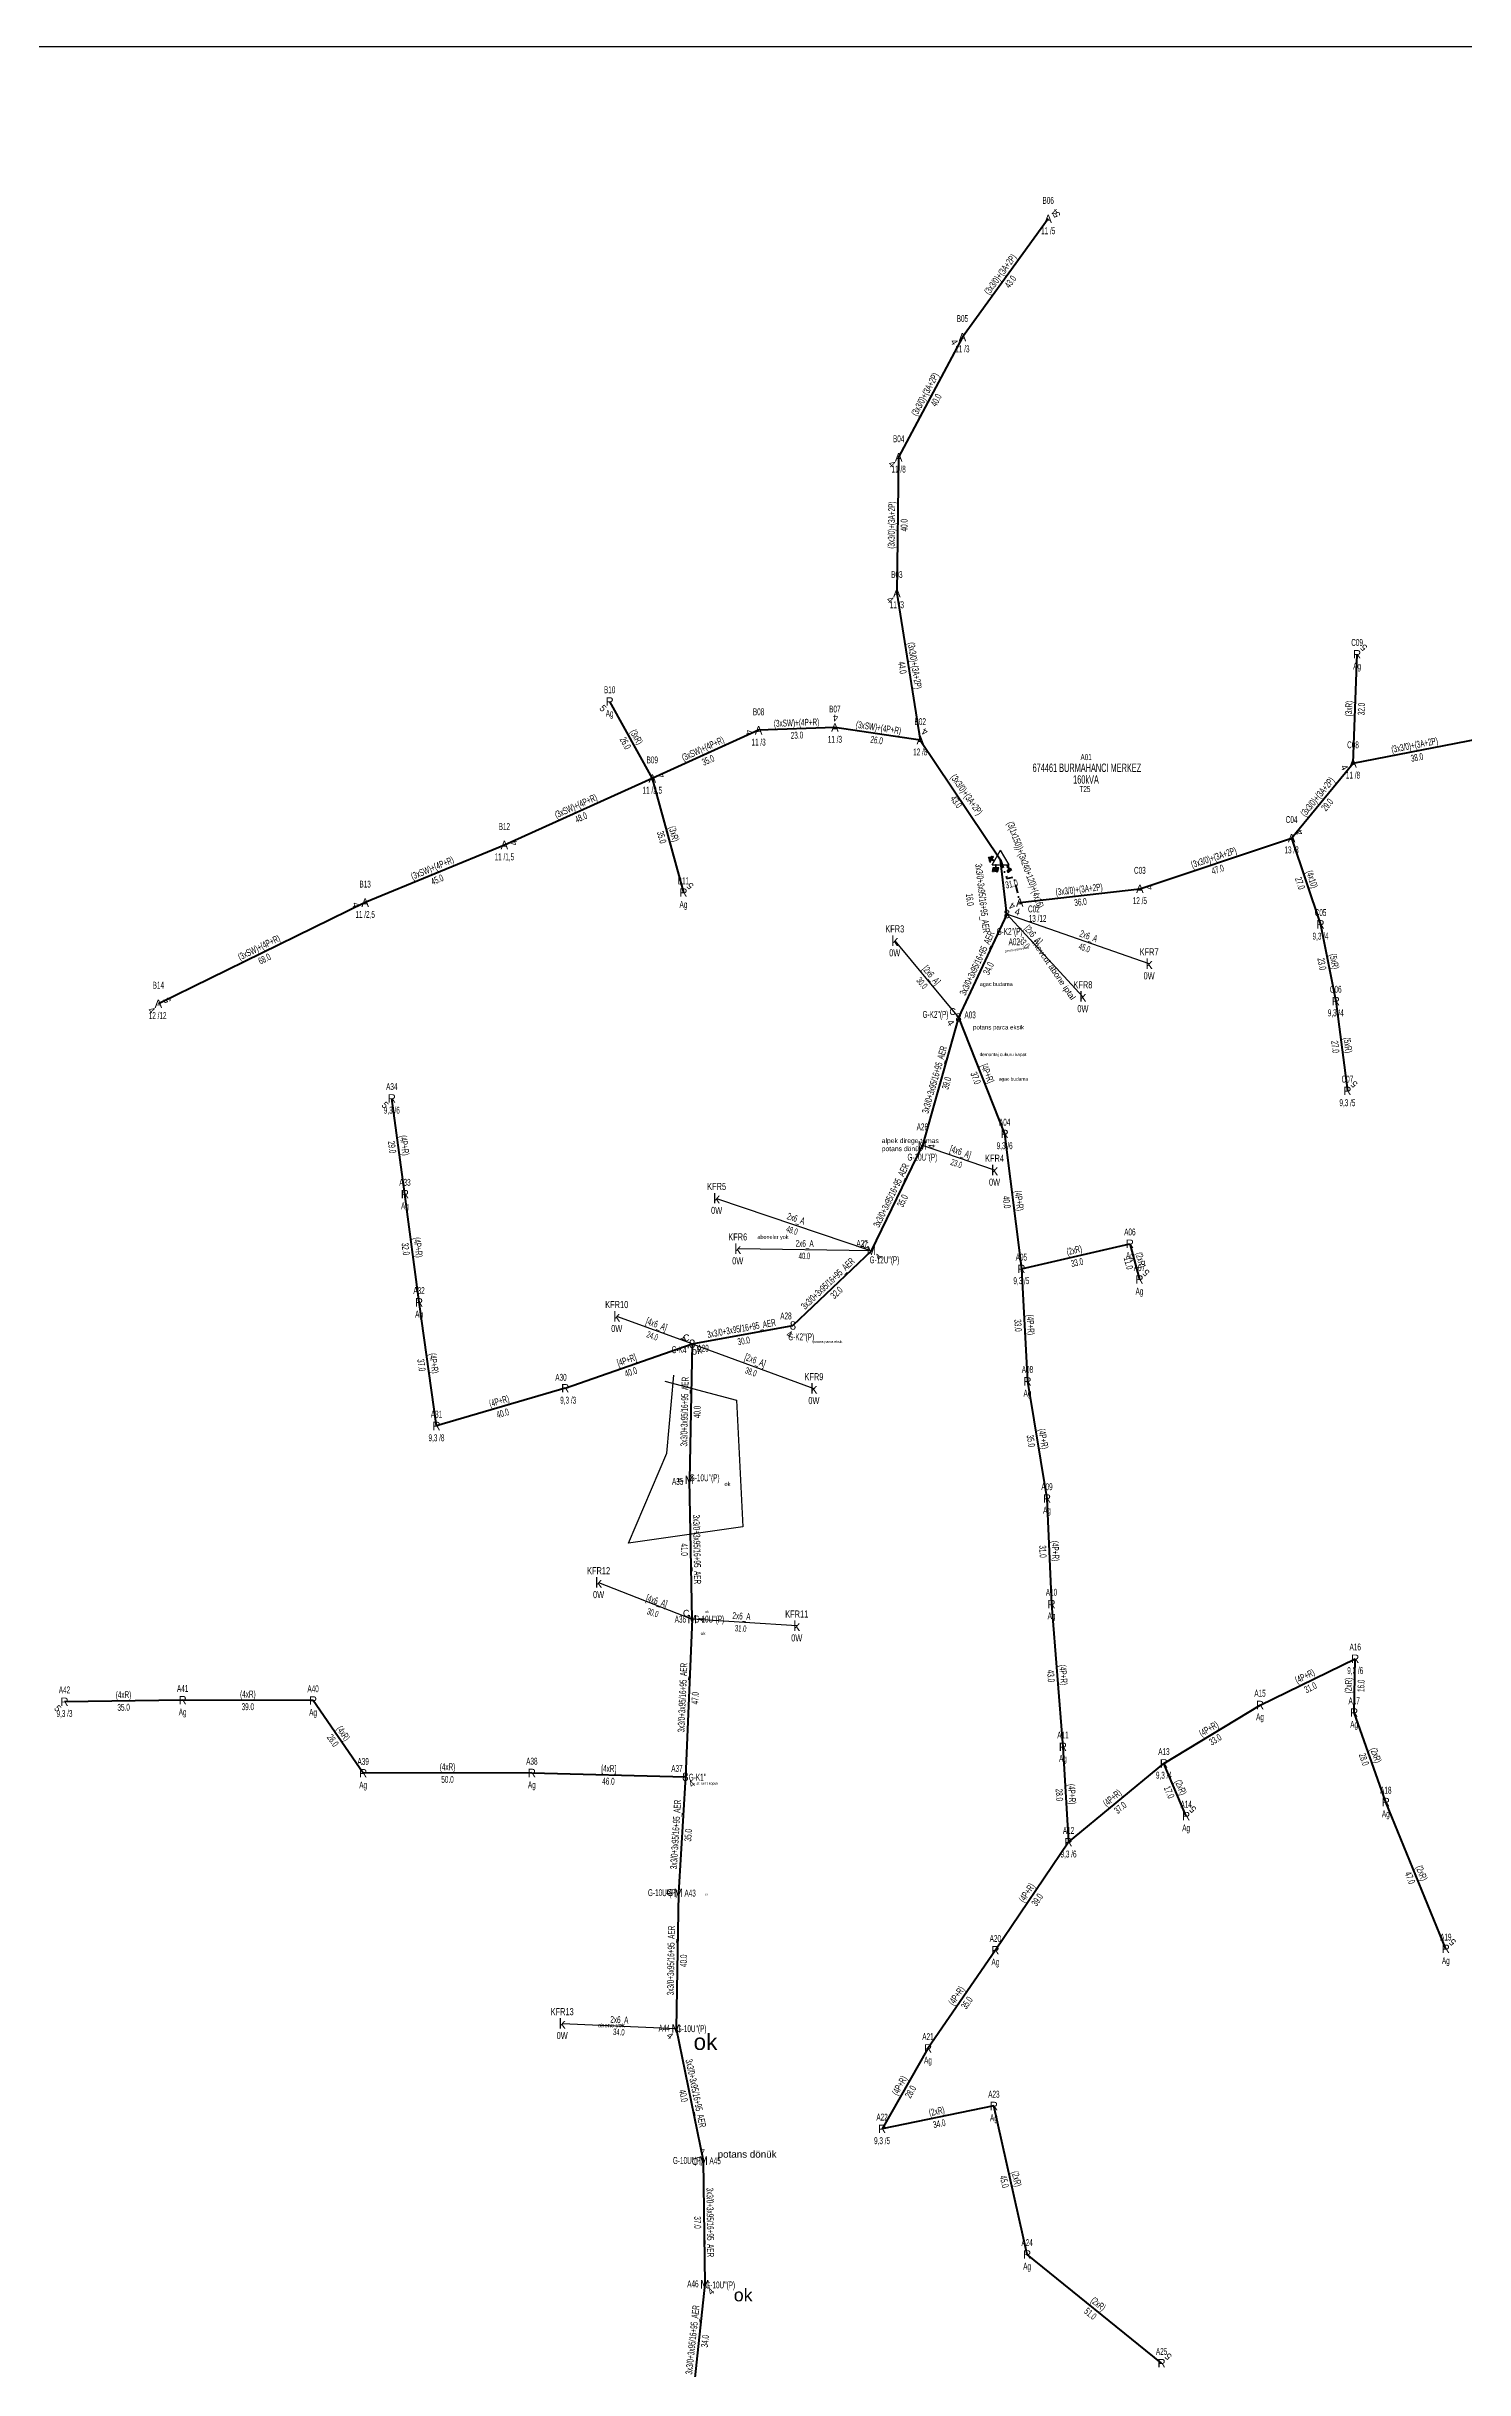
# Model space of a CAD drawing. Header units: millimetres. Extents: x 593538 to 596486, y 4087277 to 4091598.
# Drawn here: x 594798 to 595218, y 4090908 to 4091598 of the extents above; entities that cross this region are included whole.
import ezdxf
from ezdxf.enums import TextEntityAlignment as Align

# ---------------------------------------------------------------- set-up
doc = ezdxf.new("R2010")
doc.units = ezdxf.units.MM
doc.linetypes.add('DASHDOT', pattern=[5, 2.5, -1.25, 0, -1.25])
doc.layers.add('ANTET', color=250, linetype='Continuous')
for name, color, linetype, lineweight in [('DIREK_AG_MEVCUT', 120, 'Continuous', 25), ('DIREK_OG_MEVCUT', 16, 'Continuous', 25), ('DIREK_OG_YENI', 10, 'Continuous', 25), ('HAT_ABONE_HAVAI_BYSK', 30, 'Continuous', 30), ('HAT_ABONE_HAVAI_YENI', 30, 'Continuous', 30), ('HAT_AG_HAVAI_BYSK', 3, 'Continuous', 50), ('HAT_AG_HAVAI_MEVCUT', 126, 'Continuous', 50), ('HAT_OG_HAVAI_MEVCUT', 48, 'Continuous', 70), ('HAT_OG_HAVAI_YENI', 1, 'Continuous', 70), ('HAT_OG_YERALTI_MEVCUT', 48, 'DASHDOT', 70), ('KOFRE_ABONE_MEVCUT', 6, 'Continuous', 25), ('KULLANICI', 1, 'Continuous', 25), ('Remarks', 1, 'Continuous', 25), ('TRAFO_MEVCUT', 5, 'Continuous', 30), ('TRAFO_TADILAT_BYSK', 5, 'Continuous', 30)]:
    doc.layers.add(name, color=color, linetype=linetype, lineweight=lineweight)
doc.styles.add('Direk', font='B_CAD')
doc.styles.add('New TextStyle_0', font='ARIALUNI.ttf')
doc.styles.get("Standard").update_dxf_attribs({"font": 'Arial'})

# ---------------------------------------------------------------- blocks, each defined once
blk = doc.blocks.new('MEV_DIREK')
h = blk.add_hatch(color=32)
h.paths.add_polyline_path([(-2.14, 0.97), (-2.35, 1.09), (-3.31, -0.55), (-3.09, -0.67), (-2.67, 0.06), (-1.89, -0.39), (-1.79, -0.22), (-2.56, 0.23)])
h.paths.add_polyline_path([(-3.46, -0.17), (-3.33, -0.25), (-2.61, 0.99), (-2.74, 1.06)])
h.paths.add_polyline_path([(-3.54, 0.29), (-3.41, 0.22), (-3.05, 0.82), (-3.18, 0.9)])
h.paths.add_polyline_path([(-3.58, 0.81), (-3.66, 0.68), (-3.53, 0.61), (-3.45, 0.74)])
h.paths.add_polyline_path([(-1.51, -2.34), (-2.26, -2.33), (-2.52, -3.47), (-2.42, -3.47), (-2.21, -2.53), (-1.91, -2.54), (-2.12, -3.47), (-2.02, -3.47), (-1.81, -2.54), (-1.51, -2.54), (-1.72, -3.47), (-1.62, -3.48), (-1.41, -2.54), (-1.11, -2.54), (-1.32, -3.48), (-1.22, -3.48), (-1.01, -2.54), (-0.71, -2.55), (-0.92, -3.48), (-0.82, -3.48), (-0.56, -2.35), (-1.31, -2.34), (-1.31, -1.44), (-1.51, -1.44)])
at = {"layer": 'TRAFO_MEVCUT'}
for points in [[(2.35, -1.57), (2.12, -1.92), (2.08, -1.44), (1.94, -1.44), (2.01, -2.32), (2.25, -1.96), (2.31, -2.67), (2.1, -2.67), (2.39, -2.87), (2.4, -2.86), (2.64, -2.49), (2.45, -2.63)], [(2.35, -1.57), (2.12, -1.92), (2.08, -1.44), (1.94, -1.44), (2.01, -2.32), (2.25, -1.96), (2.31, -2.67), (2.1, -2.67), (2.39, -2.87), (1.98, -3.19), (2.2, -3.79), (2.26, -3.74), (2.08, -3.26), (2.26, -3.13), (2.44, -3.6), (2.49, -3.56), (2.32, -3.08), (2.49, -2.94), (2.67, -3.42), (2.73, -3.38), (2.55, -2.9), (2.73, -2.76), (2.91, -3.24), (2.97, -3.2), (2.79, -2.72), (2.97, -2.58), (3.15, -3.06), (3.21, -3.01), (2.98, -2.42), (2.4, -2.86), (2.64, -2.49), (2.45, -2.63)], [(2.97, -2.58), (3.15, -3.06), (3.21, -3.01), (2.98, -2.42), (2.4, -2.86), (2.64, -2.49), (2.45, -2.63), (2.35, -1.57), (2.12, -1.92), (2.08, -1.44), (1.94, -1.44), (2.01, -2.32), (2.25, -1.96), (2.31, -2.67), (2.1, -2.67), (2.39, -2.87), (1.98, -3.19), (2.2, -3.79), (2.26, -3.74), (2.08, -3.26), (2.26, -3.13), (2.44, -3.6), (2.49, -3.56), (2.32, -3.08), (2.49, -2.94), (2.67, -3.42), (2.73, -3.38), (2.55, -2.9), (2.73, -2.76), (2.91, -3.24), (2.97, -3.2), (2.79, -2.72)]]:
    blk.add_hatch(color=32, dxfattribs=at).paths.add_polyline_path(points)
at = {"layer": 'TRAFO_MEVCUT', "linetype": 'Continuous'}
for p, q in [((-2.5, -1.44), (0, 2.89)), ((2.5, -1.44), (0, 2.89)), ((-2.5, -1.44), (2.5, -1.44))]:
    blk.add_line(p, q, dxfattribs=at)
at = {"layer": 'TRAFO_MEVCUT', "color": 32, "flags": 128}
blk.add_lwpolyline([(1.94, -1.44), (2.08, -1.44), (2.12, -1.92), (2.35, -1.57), (2.45, -2.63), (2.64, -2.49), (2.4, -2.86), (2.98, -2.42), (3.21, -3.01), (3.15, -3.06), (2.97, -2.58), (2.79, -2.72), (2.97, -3.2), (2.91, -3.24), (2.73, -2.76), (2.55, -2.9), (2.73, -3.38), (2.67, -3.42), (2.49, -2.94), (2.32, -3.08), (2.49, -3.56), (2.44, -3.6), (2.26, -3.13), (2.08, -3.26), (2.26, -3.74), (2.2, -3.79), (1.98, -3.19), (2.39, -2.87), (2.1, -2.67), (2.31, -2.67), (2.25, -1.96), (2.01, -2.32), (1.94, -1.44)], dxfattribs=at)
at = {"layer": 'TRAFO_TADILAT_BYSK', "color": 32, "flags": 128}
for points in [[(-3.53, 0.61), (-3.45, 0.74), (-3.58, 0.81), (-3.66, 0.68), (-3.53, 0.61)], [(-3.41, 0.22), (-3.05, 0.82), (-3.18, 0.9), (-3.54, 0.29), (-3.41, 0.22)], [(-3.33, -0.25), (-2.61, 0.99), (-2.74, 1.06), (-3.46, -0.17), (-3.33, -0.25)], [(-1.79, -0.22), (-2.56, 0.23), (-2.14, 0.97), (-2.35, 1.09), (-3.31, -0.55), (-3.09, -0.67), (-2.67, 0.06), (-1.89, -0.39), (-1.79, -0.22)], [(-1.31, -1.44), (-1.51, -1.44), (-1.51, -2.34), (-2.26, -2.33), (-2.52, -3.47), (-2.42, -3.47), (-2.21, -2.53), (-1.91, -2.54), (-2.12, -3.47), (-2.02, -3.47), (-1.81, -2.54), (-1.51, -2.54), (-1.72, -3.47), (-1.62, -3.48), (-1.41, -2.54), (-1.11, -2.54), (-1.32, -3.48), (-1.22, -3.48), (-1.01, -2.54), (-0.71, -2.55), (-0.92, -3.48), (-0.82, -3.48), (-0.56, -2.35), (-1.31, -2.34), (-1.31, -1.44)]]:
    blk.add_lwpolyline(points, dxfattribs=at)

msp = doc.modelspace()

# ---------------------------------------------------------------- linework, layer by layer
at = {"layer": 'ANTET', "flags": 128}
msp.add_lwpolyline([(594752.5, 4090517.5), (594752.5, 4091597.5), (595882.5, 4091597.5), (595882.5, 4090517.5), (594752.5, 4090517.5)], close=True, dxfattribs=at)
at = {"layer": 'HAT_ABONE_HAVAI_BYSK'}
for p, q in [((595105.26, 4091315.37), (595082.69, 4091339.92)), ((595049.43, 4091331.96), (595068.37, 4091309.19)), ((595079.04, 4091263.86), (595057.62, 4091271.23)), ((594989.33, 4091212.33), (594966.94, 4091220.41)), ((594989.33, 4091212.33), (595025.44, 4091199.01)), ((594961.56, 4091141.4), (594989.32, 4091130.57))]:
    msp.add_line(p, q, dxfattribs=at)
at = {"layer": 'HAT_ABONE_HAVAI_YENI'}
for p, q in [((595124.9, 4091325.12), (595082.69, 4091339.92)), ((594996.58, 4091255.48), (595042.49, 4091239.96)), ((595042.49, 4091239.96), (595002.84, 4091240.5)), ((595020.35, 4091128.54), (594989.32, 4091130.57)), ((594950.75, 4091010.48), (594984.54, 4091009.06))]:
    msp.add_line(p, q, dxfattribs=at)
at = {"layer": 'HAT_AG_HAVAI_BYSK'}
for p, q in [((595068.37, 4091309.19), (595082.04, 4091274.63)), ((594951.68, 4091199.11), (594989.33, 4091212.33)), ((594941.76, 4091084.89), (594987.3, 4091083.77))]:
    msp.add_line(p, q, dxfattribs=at)
at = {"layer": 'HAT_AG_HAVAI_MEVCUT'}
for p, q in [((595185.4, 4091384.66), (595186.61, 4091417.04)), ((594964.84, 4091403), (594977.49, 4091380.17)), ((594977.49, 4091380.17), (594986.73, 4091346.28)), ((595167.18, 4091362.45), (595175.77, 4091336.85)), ((595175.77, 4091336.85), (595180.28, 4091314.08)), ((595180.28, 4091314.08), (595183.74, 4091287.4)), ((594904.1, 4091256.76), (594900.2, 4091285.18)), ((595082.04, 4091274.63), (595087, 4091234.56)), ((594908.28, 4091224.63), (594904.1, 4091256.76)), ((595087, 4091234.56), (595119.2, 4091242.02)), ((595119.2, 4091242.02), (595122.03, 4091231.43)), ((595087, 4091234.56), (595088.8, 4091201.17)), ((594913.46, 4091187.92), (594908.28, 4091224.63)), ((594951.68, 4091199.11), (594913.46, 4091187.92)), ((595088.8, 4091201.17), (595094.6, 4091166.39)), ((595094.6, 4091166.39), (595095.94, 4091135.04)), ((595095.94, 4091135.04), (595099.33, 4091092.66)), ((595157.81, 4091105.07), (595186.06, 4091118.81)), ((595185.74, 4091102.84), (595186.06, 4091118.81)), ((594838.14, 4091106.5), (594803.08, 4091106.05)), ((594876.84, 4091106.4), (594838.14, 4091106.5)), ((594891.7, 4091084.82), (594876.84, 4091106.4)), ((595129.3, 4091087.74), (595157.81, 4091105.07)), ((595195.14, 4091076.27), (595185.74, 4091102.84)), ((595099.33, 4091092.66), (595101, 4091064.33)), ((594941.76, 4091084.89), (594891.7, 4091084.82)), ((595101, 4091064.33), (595129.3, 4091087.74)), ((595135.89, 4091072.1), (595129.3, 4091087.74)), ((595212.94, 4091032.68), (595195.14, 4091076.27)), ((595101, 4091064.33), (595079.28, 4091032.27)), ((595079.28, 4091032.27), (595059.29, 4091003.12)), ((595059.29, 4091003.12), (595045.67, 4090979.22)), ((595078.85, 4090986.02), (595045.67, 4090979.22)), ((595088.7, 4090941.96), (595078.85, 4090986.02)), ((595128.61, 4090909.66), (595088.7, 4090941.96))]:
    msp.add_line(p, q, dxfattribs=at)
at = {"layer": 'HAT_OG_HAVAI_MEVCUT'}
for p, q in [((595094.96, 4091546.29), (595069.51, 4091511.22)), ((595069.51, 4091511.22), (595050.59, 4091475.52)), ((595050.59, 4091475.52), (595050.06, 4091435.23)), ((595050.06, 4091435.23), (595057.01, 4091391.54)), ((595009.03, 4091394.46), (594977.49, 4091380.17)), ((595031.67, 4091395.29), (595009.03, 4091394.46)), ((595057.01, 4091391.54), (595031.67, 4091395.29)), ((595057.01, 4091391.54), (595080.84, 4091355.97)), ((595185.4, 4091384.66), (595222.64, 4091391.89)), ((595167.18, 4091362.45), (595185.4, 4091384.66)), ((594977.49, 4091380.17), (594933.6, 4091360.4)), ((594933.6, 4091360.4), (594892.29, 4091343.3)), ((595122.16, 4091347.39), (595167.18, 4091362.45)), ((594892.29, 4091343.3), (594830.93, 4091313.29)), ((595086.51, 4091343.31), (595122.16, 4091347.39))]:
    msp.add_line(p, q, dxfattribs=at)
at = {"layer": 'HAT_OG_HAVAI_YENI'}
for p, q in [((595082.69, 4091339.92), (595080.84, 4091355.97)), ((595082.69, 4091339.92), (595068.37, 4091309.19)), ((595068.37, 4091309.19), (595057.62, 4091271.23)), ((595042.49, 4091239.96), (595057.62, 4091271.23)), ((595042.49, 4091239.96), (595019.22, 4091217.75)), ((594989.33, 4091212.33), (594988.49, 4091171.92)), ((594989.33, 4091212.33), (595019.22, 4091217.75)), ((594989.32, 4091130.57), (594988.49, 4091171.92)), ((594989.32, 4091130.57), (594987.3, 4091083.77)), ((594987.3, 4091083.77), (594985.22, 4091049.29)), ((594985.22, 4091049.29), (594984.54, 4091009.06)), ((594984.54, 4091009.06), (594992.63, 4090969.8)), ((594992.63, 4090969.8), (594993.04, 4090933.08)), ((594993.04, 4090933.08), (594989.5, 4090899.72))]:
    msp.add_line(p, q, dxfattribs=at)
at = {"layer": 'HAT_OG_YERALTI_MEVCUT', "flags": 128}
msp.add_lwpolyline([(595080.84, 4091355.97), (595082.67, 4091350.48), (595084.7, 4091350.92), (595086.51, 4091343.31)], dxfattribs=at)
at = {"layer": 'KULLANICI', "flags": 128}
msp.add_lwpolyline([(594981.26, 4091201.21), (595002.52, 4091195.6), (595004.38, 4091157.94), (594970.46, 4091153.11), (594981.82, 4091179.87), (594983.84, 4091203.05)], dxfattribs=at)

# ---------------------------------------------------------------- block references
at = {"layer": 'TRAFO_MEVCUT', "linetype": 'ByBlock'}
msp.add_blockref('MEV_DIREK', (595080.84, 4091355.97), dxfattribs=at)

# ---------------------------------------------------------------- texts
at = {"layer": 'DIREK_AG_MEVCUT', "linetype": 'ByBlock', "width": 0.53}
for s, p in [('C09', (595186.61, 4091420.54)), ('Ag', (595186.61, 4091413.54)), ('B10', (594964.84, 4091406.5)), ('Ag', (594964.84, 4091399.5)), ('B11', (594986.73, 4091349.78)), ('Ag', (594986.73, 4091342.78)), ('C05', (595175.77, 4091340.35)), ('9,3 /4', (595175.77, 4091333.35)), ('C06', (595180.28, 4091317.58)), ('9,3 /4', (595180.28, 4091310.58)), ('A34', (594900.2, 4091288.68)), ('C07', (595183.74, 4091290.9)), ('9,3 /6', (594900.2, 4091281.68)), ('9,3 /5', (595183.74, 4091283.9)), ('A04', (595082.04, 4091278.13)), ('9,3 /6', (595082.04, 4091271.13)), ('A33', (594904.1, 4091260.26)), ('Ag', (594904.1, 4091253.26)), ('A06', (595119.2, 4091245.52)), ('A05', (595087, 4091238.06)), ('Ag', (595119.2, 4091238.52)), ('A07', (595122.03, 4091234.93)), ('A32', (594908.28, 4091228.13)), ('9,3 /5', (595087, 4091231.06)), ('Ag', (595122.03, 4091227.93)), ('Ag', (594908.28, 4091221.13)), ('A08', (595088.8, 4091204.67)), ('A30', (594950.4, 4091202.37)), ('Ag', (595088.8, 4091197.67)), ('A31', (594913.46, 4091191.42)), ('9,3 /3', (594952.54, 4091195.57)), ('9,3 /8', (594913.46, 4091184.42)), ('A09', (595094.6, 4091169.89)), ('Ag', (595094.6, 4091162.89)), ('A10', (595095.94, 4091138.54)), ('Ag', (595095.94, 4091131.54)), ('A16', (595186.06, 4091122.31)), ('9,3 /6', (595186.06, 4091115.31)), ('A42', (594803.08, 4091109.55)), ('A41', (594838.14, 4091110)), ('A40', (594876.84, 4091109.9)), ('A15', (595157.81, 4091108.57)), ('9,3 /3', (594803.08, 4091102.55)), ('Ag', (594838.14, 4091103)), ('Ag', (594876.84, 4091102.9)), ('Ag', (595157.81, 4091101.57)), ('A17', (595185.74, 4091106.34)), ('A11', (595099.33, 4091096.16)), ('Ag', (595185.74, 4091099.34)), ('A39', (594891.7, 4091088.32)), ('A38', (594941.76, 4091088.39)), ('Ag', (595099.33, 4091089.16)), ('A13', (595129.3, 4091091.24)), ('Ag', (594891.7, 4091081.32)), ('Ag', (594941.76, 4091081.39)), ('9,3 /4', (595129.3, 4091084.24)), ('A14', (595135.89, 4091075.6)), ('A18', (595195.14, 4091079.77)), ('A12', (595101, 4091067.83)), ('Ag', (595135.89, 4091068.6)), ('Ag', (595195.14, 4091072.77)), ('9,3 /6', (595101, 4091060.83)), ('A20', (595079.28, 4091035.77)), ('A19', (595212.94, 4091036.18)), ('Ag', (595079.28, 4091028.77)), ('Ag', (595212.94, 4091029.18)), ('A21', (595059.29, 4091006.62)), ('Ag', (595059.29, 4090999.62)), ('A23', (595078.85, 4090989.52)), ('A22', (595045.67, 4090982.72)), ('Ag', (595078.85, 4090982.52)), ('9,3 /5', (595045.67, 4090975.72)), ('A24', (595088.7, 4090945.46)), ('Ag', (595088.7, 4090938.46)), ('A25', (595128.61, 4090913.16))]:
    msp.add_text(s, height=2.05, dxfattribs=at).set_placement(p, align=Align.MIDDLE_CENTER)
at = {"layer": 'DIREK_AG_MEVCUT', "color": 32, "style": 'Direk'}
for rotation, p in [(495, (595188.59, 4091419.02)), (315, (594962.86, 4091401.02)), (495, (594988.71, 4091348.26)), (495, (595185.72, 4091289.38)), (315, (594898.22, 4091283.2)), (495, (595124.01, 4091233.41)), (315, (594801.1, 4091104.07)), (495, (595137.87, 4091074.08)), (495, (595214.92, 4091034.66)), (495, (595130.59, 4090911.64))]:
    msp.add_text('5', height=2, rotation=rotation, dxfattribs=at).set_placement(p, align=Align.MIDDLE_CENTER)
at = {"layer": 'DIREK_AG_MEVCUT', "linetype": 'ByBlock', "style": 'Direk'}
for p in [(595186.61, 4091417.04), (594964.84, 4091403), (594986.73, 4091346.28), (595175.77, 4091336.85), (595180.28, 4091314.08), (595183.74, 4091287.4), (594900.2, 4091285.18), (595082.04, 4091274.63), (594904.1, 4091256.76), (595119.2, 4091242.02), (595087, 4091234.56), (595122.03, 4091231.43), (594908.28, 4091224.63), (594951.68, 4091199.11), (595088.8, 4091201.17), (594913.46, 4091187.92), (595094.6, 4091166.39), (595095.94, 4091135.04), (595186.06, 4091118.81), (594803.08, 4091106.05), (594838.14, 4091106.5), (594876.84, 4091106.4), (595157.81, 4091105.07), (595185.74, 4091102.84), (595099.33, 4091092.66), (595129.3, 4091087.74), (594891.7, 4091084.82), (594941.76, 4091084.89), (595195.14, 4091076.27), (595135.89, 4091072.1), (595101, 4091064.33), (595079.28, 4091032.27), (595212.94, 4091032.68), (595059.29, 4091003.12), (595078.85, 4090986.02), (595045.67, 4090979.22), (595088.7, 4090941.96), (595128.61, 4090909.66)]:
    msp.add_text('R', height=2.5, dxfattribs=at).set_placement(p, align=Align.MIDDLE_CENTER)
at = {"layer": 'DIREK_OG_MEVCUT', "linetype": 'ByBlock', "width": 0.53}
for s, p in [('B06', (595094.96, 4091551.79)), ('11 /5', (595094.96, 4091542.79)), ('B05', (595069.51, 4091516.72)), ('11 /3', (595069.51, 4091507.72)), ('B04', (595050.59, 4091481.02)), ('11 /8', (595050.59, 4091472.02)), ('B03', (595050.06, 4091440.73)), ('11 /3', (595050.06, 4091431.73)), ('B08', (595009.03, 4091399.96)), ('B07', (595031.67, 4091400.79)), ('11 /3', (595009.03, 4091390.96)), ('11 /3', (595031.67, 4091391.79)), ('B02', (595057.01, 4091397.04)), ('B09', (594977.49, 4091385.67)), ('12 /8', (595057.01, 4091388.04)), ('C08', (595185.4, 4091390.16)), ('11 /2,5', (594977.49, 4091376.67)), ('11 /8', (595185.4, 4091381.16)), ('B12', (594933.6, 4091365.9)), ('C04', (595167.18, 4091367.95)), ('11 /1,5', (594933.6, 4091356.9)), ('13 /8', (595167.18, 4091358.95)), ('C03', (595122.16, 4091352.89)), ('B13', (594892.29, 4091348.8)), ('12 /5', (595122.16, 4091343.89)), ('11 /2,5', (594892.29, 4091339.8)), ('C02', (595090.72, 4091341.43)), ('13 /12', (595091.81, 4091338.62)), ('B14', (594830.93, 4091318.79)), ('12 /12', (594830.72, 4091309.79))]:
    msp.add_text(s, height=2.05, dxfattribs=at).set_placement(p, align=Align.MIDDLE_CENTER)
at = {"layer": 'DIREK_OG_MEVCUT', "linetype": 'ByBlock', "style": 'Direk'}
for p in [(595094.96, 4091546.29), (595069.51, 4091511.22), (595050.59, 4091475.52), (595050.06, 4091435.23), (595009.03, 4091394.46), (595031.67, 4091395.29), (595057.01, 4091391.54), (595185.4, 4091384.66), (594977.49, 4091380.17), (594933.6, 4091360.4), (595167.18, 4091362.45), (594892.29, 4091343.3), (595086.51, 4091343.31), (595122.16, 4091347.39), (594830.93, 4091313.29)]:
    msp.add_text('A', height=2.5, dxfattribs=at).set_placement(p, align=Align.MIDDLE_CENTER)
at = {"layer": 'DIREK_OG_MEVCUT', "color": 32, "style": 'Direk'}
for s, rotation, p in [('4', 495, (595096.94, 4091548.27)), ('5', 117.0161, (595097.46, 4091547.56)), ('4', 301.039, (595067.11, 4091509.78)), ('4', 314.62333, (595048.6, 4091473.55)), ('4', 315, (595048.08, 4091433.25)), ('4', 535.78833, (595031.88, 4091398.08)), ('4', 282.19229, (595006.29, 4091393.87)), ('4', 511.91461, (595058.33, 4091394.01)), ('4', 469.81718, (594980.13, 4091381.11)), ('4', 295.31661, (595182.87, 4091383.46)), ('4', 484.59087, (595169.48, 4091364.04)), ('4', 462.11958, (594936.34, 4091360.99)), ('4', 283.03553, (594889.56, 4091342.67)), ('4', 459.24275, (595124.92, 4091347.84)), ('4', 345.92211, (595085.83, 4091340.59)), ('4', 313.27607, (594828.9, 4091311.37)), ('5', 111.63804, (594833.54, 4091314.32))]:
    msp.add_text(s, height=2, rotation=rotation, dxfattribs=at).set_placement(p, align=Align.MIDDLE_CENTER)
at = {"layer": 'DIREK_OG_YENI', "color": 32, "style": 'Direk'}
for rotation, p in [(505.78938, (595084.26, 4091342.24)), (303.24601, (595066.03, 4091307.65)), (442.09075, (595060.39, 4091270.84)), (409.39541, (595044.62, 4091238.14)), (239.81143, (594986.91, 4091213.74)), (338.19917, (595018.18, 4091215.15)), (273.29827, (594985.69, 4091171.76)), (448.87935, (594992.12, 4091130.51)), (402.16142, (594989.18, 4091081.7)), (267.84837, (594982.42, 4091049.4)), (320.39945, (594982.75, 4091006.9)), (545.58532, (594992.36, 4090972.59)), (400.80262, (594994.87, 4090930.96))]:
    msp.add_text('4', height=2, rotation=rotation, dxfattribs=at).set_placement(p, align=Align.MIDDLE_CENTER)
at = {"layer": 'DIREK_OG_YENI', "linetype": 'ByBlock', "style": 'Direk'}
for p in [(595082.69, 4091339.92), (595068.37, 4091309.19), (594989.33, 4091212.33)]:
    msp.add_text('8', height=2.5, dxfattribs=at).set_placement(p, align=Align.MIDDLE_CENTER)
at = {"layer": 'DIREK_OG_YENI', "linetype": 'ByBlock', "width": 0.53}
for s, p in [("G-K2''(P)", (595083.51, 4091334.74)), ('A02', (595084.9, 4091331.69)), ("G-K2''(P)", (595061.52, 4091310.12)), ('A03', (595071.79, 4091309.97)), ("G-K4''", (594985.79, 4091210.57)), ('A29', (594992.57, 4091211))]:
    msp.add_text(s, height=2.05, dxfattribs=at).set_placement(p, align=Align.MIDDLE_CENTER)
at = {"layer": 'DIREK_OG_YENI', "color": 4, "style": 'Direk'}
for p in [(595066.61, 4091310.96), (595040.72, 4091241.73), (594987.57, 4091214.1), (594987.55, 4091132.33), (594982.72, 4091049.39), (594990.14, 4090969.53)]:
    msp.add_text('C', height=2, dxfattribs=at).set_placement(p, align=Align.MIDDLE_CENTER)
at = {"layer": 'DIREK_OG_YENI', "width": 0.53}
for s, p in [('A26', (595057.62, 4091276.73)), ("G-10U''(P)", (595057.62, 4091267.73)), ('A27', (595039.75, 4091242.13)), ("G-12U''(P)", (595046.38, 4091237.25)), ('A28', (595017.15, 4091220.58)), ("G-K2''(P)", (595021.67, 4091214.39)), ('A35', (594985.02, 4091171.44)), ("G-10U''(P)", (594993.04, 4091172.54)), ('A36', (594985.82, 4091130.55)), ("G-10U''(P)", (594994.39, 4091130.59)), ('A37', (594984.81, 4091086.23)), ("G-K1''", (594990.89, 4091083.63)), ("G-10U''(P)", (594980.61, 4091049.36)), ('A43', (594988.72, 4091049.24)), ('A44', (594981.04, 4091009.11)), ("G-10U''(P)", (594989.15, 4091008.99)), ("G-10U''(P)", (594988.02, 4090969.84)), ('A45', (594996.13, 4090969.77)), ('A46', (594989.54, 4090933.22)), ("G-10U''(P)", (594997.64, 4090932.89))]:
    msp.add_text(s, height=2.05, dxfattribs=at).set_placement(p, align=Align.MIDDLE_CENTER)
at = {"layer": 'DIREK_OG_YENI', "style": 'Direk'}
for s, p in [('M', (595057.62, 4091271.23)), ('M', (595042.49, 4091239.96)), ('8', (595019.22, 4091217.75)), ('M', (594988.49, 4091171.92)), ('M', (594989.32, 4091130.57)), ('8', (594987.3, 4091083.77)), ('M', (594985.22, 4091049.29)), ('M', (594984.54, 4091009.06)), ('M', (594992.63, 4090969.8)), ('M', (594993.04, 4090933.08))]:
    msp.add_text(s, height=2.5, dxfattribs=at).set_placement(p, align=Align.MIDDLE_CENTER)
at = {"layer": 'HAT_ABONE_HAVAI_BYSK', "lineweight": 30, "width": 0.53}
for s, rotation, p in [('[2x6_A]', 311.21579, (595089.81, 4091333.08)), ('[2x6_A]', 309.76659, (595059.55, 4091321.12, 297534.19)), ('[4x6_A]', 341.03383, (595068.61, 4091268.35)), ('[4x6_A]', 340.1763, (594978.42, 4091217.17)), ('[2x6_A]', 339.74603, (595007.68, 4091206.47)), ('[4x6_A]', 341.92805, (594978.47, 4091135))]:
    msp.add_text(s, height=2.05, rotation=rotation, dxfattribs=at).set_placement(p, align=Align.CENTER)
for s, rotation, p in [('33.0', 311.21579, (595088.53, 4091331.96)), ('30.0', 309.76659, (595058.25, 4091320.03, 297534.19)), ('23.0', 341.03383, (595068.05, 4091266.74)), ('24.0', 340.1763, (594977.85, 4091215.57)), ('38.0', 339.74603, (595007.09, 4091204.87)), ('30.0', 341.92805, (594977.94, 4091133.38))]:
    msp.add_text(s, height=1.9, rotation=rotation, dxfattribs=at).set_placement(p, align=Align.TOP_CENTER)
at = {"layer": 'HAT_ABONE_HAVAI_YENI', "lineweight": 30, "width": 0.53}
for s, rotation, p in [('45.0', 340.62885, (595106.05, 4091330.8, 297541.34)), ('48.0', 341.31922, (595019.26, 4091246.92, 297521.25)), ('40.0', 359.21381, (595022.65, 4091239.38, 297501.42)), ('31.0', 356.25292, (595003.78, 4091128.77)), ('34.0', 357.58211, (594967.61, 4091008.92))]:
    msp.add_text(s, height=1.9, rotation=rotation, dxfattribs=at).set_placement(p, align=Align.TOP_CENTER)
for rotation, p in [(340.62885, (595106.61, 4091332.41, 297541.34)), (341.31922, (595019.81, 4091248.53, 297521.25)), (359.21381, (595022.68, 4091241.08, 297501.42)), (356.25292, (595003.9, 4091130.46)), (357.58211, (594967.68, 4091010.62))]:
    msp.add_text('2x6_A', height=2.05, rotation=rotation, dxfattribs=at).set_placement(p, align=Align.CENTER)
at = {"layer": 'HAT_AG_HAVAI_BYSK', "lineweight": 30, "width": 0.53}
for s, rotation, p in [('[4P+R]', 291.58053, (595076, 4091292.22, 297541.02)), ('[4P+R]', 19.34835, (594970.22, 4091206.52, 297494.67)), ('[4xR]', 358.60062, (594964.55, 4091085.18))]:
    msp.add_text(s, height=2.05, rotation=rotation, dxfattribs=at).set_placement(p, align=Align.CENTER)
for s, rotation, p in [('37.0', 291.58053, (595074.42, 4091291.6, 297541.02)), ('40.0', 19.34835, (594970.79, 4091204.92, 297494.67)), ('46.0', 358.60062, (594964.51, 4091083.48))]:
    msp.add_text(s, height=2.05, rotation=rotation, dxfattribs=at).set_placement(p, align=Align.TOP_CENTER)
at = {"layer": 'HAT_AG_HAVAI_MEVCUT', "lineweight": 30, "width": 0.53}
for s, rotation, p in [('(3xR)', 87.86175, (595185.16, 4091400.88)), ('(3xR)', 298.99977, (594971.91, 4091391.99)), ('(3xR)', 285.24978, (594982.93, 4091363.45)), ('(4x10)', 288.54853, (595172.28, 4091349.92)), ('(5xR)', 281.21758, (595178.86, 4091325.63)), ('(5xR)', 277.38572, (595182.86, 4091300.85)), ('(4P+R)', 277.83276, (594902.99, 4091271.09)), ('(4P+R)', 277.04664, (595085.36, 4091254.7)), ('(4P+R)', 277.39804, (594907.03, 4091240.81)), ('(2xR)', 13.04709, (595102.91, 4091239.12)), ('(2xR)', 284.98163, (595121.44, 4091236.95)), ('(4P+R)', 273.08828, (595088.75, 4091217.91)), ('(4P+R)', 278.03858, (594911.71, 4091206.39)), ('(4P+R)', 376.31965, (594932.33, 4091194.33)), ('(4P+R)', 279.47065, (595092.54, 4091183.92)), ('(4P+R)', 272.45297, (595096.12, 4091150.75)), ('(4P+R)', 274.57129, (595098.48, 4091113.91)), ('(4xR)', 360.75015, (594820.6, 4091107.12)), ('(4xR)', 359.84223, (594857.49, 4091107.3)), ('(4P+R)', 25.92945, (595171.56, 4091112.7)), ('(2xR)', 88.83614, (595185.05, 4091110.84)), ('(4xR)', 304.56023, (594884.97, 4091096.09)), ('(4P+R)', 31.29326, (595143.11, 4091097.13)), ('(2xR)', 289.49471, (595191.24, 4091089.84)), ('(4xR)', 360.07395, (594916.73, 4091085.7)), ('(2xR)', 292.84246, (595133.38, 4091080.25)), ('(4P+R)', 273.37974, (595101.02, 4091078.54)), ('(4P+R)', 39.5969, (595114.61, 4091076.69)), ('(2xR)', 292.21015, (595204.83, 4091054.79)), ('(4P+R)', 415.88359, (595089.44, 4091048.78)), ('(4P+R)', 415.54778, (595068.58, 4091018.18)), ('(4P+R)', 420.33126, (595051.74, 4090991.59)), ('(2xR)', 371.58201, (595062.09, 4090983.45)), ('(2xR)', 282.61238, (595084.6, 4090964.17)), ('(2xR)', 321.01517, (595109.19, 4090926.47))]:
    msp.add_text(s, height=2.05, rotation=rotation, dxfattribs=at).set_placement(p, align=Align.CENTER)
for s, rotation, p in [('32.0', 87.86175, (595186.86, 4091400.82)), ('26.0', 298.99977, (594970.42, 4091391.17)), ('35.0', 285.24978, (594981.29, 4091363)), ('27.0', 288.54853, (595170.67, 4091349.38)), ('23.0', 281.21758, (595177.19, 4091325.3)), ('27.0', 277.38572, (595181.17, 4091300.63)), ('29.0', 277.83276, (594901.31, 4091270.85)), ('40.0', 277.04664, (595083.68, 4091254.49)), ('32.0', 277.39804, (594905.35, 4091240.59)), ('33.0', 13.04709, (595103.29, 4091237.46)), ('11.0', 284.98163, (595119.8, 4091236.51)), ('33.0', 273.08828, (595087.05, 4091217.82)), ('37.0', 278.03858, (594910.03, 4091206.15)), ('40.0', 376.31965, (594932.81, 4091192.7)), ('35.0', 279.47065, (595090.86, 4091183.64)), ('31.0', 272.45297, (595094.42, 4091150.68)), ('43.0', 274.57129, (595096.79, 4091113.78)), ('31.0', 25.92945, (595172.31, 4091111.17)), ('16.0', 88.83614, (595186.75, 4091110.8)), ('35.0', 360.75015, (594820.62, 4091105.42)), ('39.0', 359.84223, (594857.48, 4091105.6)), ('26.0', 304.56023, (594883.57, 4091095.13)), ('33.0', 31.29326, (595144, 4091095.68)), ('28.0', 289.49471, (595189.64, 4091089.27)), ('50.0', 360.07395, (594916.73, 4091084)), ('28.0', 273.37974, (595099.32, 4091078.44)), ('37.0', 39.5969, (595115.69, 4091075.38)), ('17.0', 292.84246, (595131.81, 4091079.59)), ('47.0', 292.21015, (595203.26, 4091054.15)), ('39.0', 415.88359, (595090.85, 4091047.83)), ('35.0', 415.54778, (595069.99, 4091017.22)), ('28.0', 420.33126, (595053.22, 4090990.75)), ('34.0', 371.58201, (595062.43, 4090981.79)), ('45.0', 282.61238, (595082.95, 4090963.8)), ('51.0', 321.01517, (595108.12, 4090925.15))]:
    msp.add_text(s, height=2.05, rotation=rotation, dxfattribs=at).set_placement(p, align=Align.TOP_CENTER)
at = {"layer": 'HAT_OG_HAVAI_MEVCUT', "lineweight": 30, "width": 0.53}
for s, rotation, p in [('(3x3/0)+(3A+2P)', 414.03219, (595081.55, 4091529.26)), ('(3x3/0)+(3A+2P)', 422.07799, (595059.3, 4091493.77)), ('(3x3/0)+(3A+2P)', 449.24665, (595049.48, 4091455.39)), ('(3x3/0)+(3A+2P)', 279.03576, (595054.38, 4091413.52)), ('(3xSW)+(4P+R)', 384.38459, (594992.91, 4091388.09)), ('(3xSW)+(4P+R)', 362.10097, (595020.32, 4091395.72)), ('(3xSW)+(4P+R)', 351.57665, (595044.47, 4091394.26)), ('(3x3/0)+(3A+2P)', 10.987, (595203.86, 4091389.11)), ('(3x3/0)+(3A+2P)', 305.39376, (595069.94, 4091374.81)), ('(3x3/0)+(3A+2P)', 50.63321, (595175.63, 4091374.09)), ('(3xSW)+(4P+R)', 384.23917, (594955.2, 4091371.06)), ('(3x3/0)+(3A+2P)', 18.48549, (595144.4, 4091355.73)), ('(3xSW)+(4P+R)', 382.48369, (594912.62, 4091352.64)), ('(3x3/0)+(3A+2P)', 6.53587, (595104.24, 4091346.2)), ('(3xSW)+(4P+R)', 386.07106, (594861.24, 4091329.06))]:
    msp.add_text(s, height=2.05, rotation=rotation, dxfattribs=at).set_placement(p, align=Align.CENTER)
for s, rotation, p in [('43.0', 414.03219, (595082.92, 4091528.26)), ('40.0', 422.07799, (595060.8, 4091492.97)), ('40.0', 449.24665, (595051.18, 4091455.37)), ('44.0', 279.03576, (595052.7, 4091413.25)), ('23.0', 362.10097, (595020.38, 4091394.03)), ('26.0', 351.57665, (595044.22, 4091392.57)), ('35.0', 384.38459, (594993.61, 4091386.54)), ('38.0', 10.987, (595204.18, 4091387.44)), ('43.0', 305.39376, (595068.55, 4091373.83)), ('29.0', 50.63321, (595176.95, 4091373.01)), ('48.0', 384.23917, (594955.9, 4091369.51)), ('45.0', 382.48369, (594913.27, 4091351.07)), ('47.0', 18.48549, (595144.94, 4091354.11)), ('36.0', 6.53587, (595104.43, 4091344.51)), ('68.0', 386.07106, (594861.98, 4091327.53))]:
    msp.add_text(s, height=2.05, rotation=rotation, dxfattribs=at).set_placement(p, align=Align.TOP_CENTER)
at = {"layer": 'HAT_OG_HAVAI_YENI', "lineweight": 30, "width": 0.53}
for rotation, p in [(276.53771, (595074.46, 4091344.5, 297540.42)), (425.02884, (595074.76, 4091324.91, 297534.19)), (74.18151, (595062.18, 4091290.44, 297534.19)), (64.18285, (595049.29, 4091255.96, 297528.81)), (403.65959, (595030.27, 4091229.47, 297509.61)), (10.27451, (595004.12, 4091215.88, 297509.61)), (448.79809, (594988.06, 4091192.14, 297494.24)), (271.1543, (594989.75, 4091151.26, 297494.24)), (447.53086, (594987.46, 4091107.21, 297493.65)), (446.54848, (594985.41, 4091066.58, 297492.61)), (449.02598, (594984.03, 4091029.19, 297492.27)), (281.64727, (594989.42, 4090989.6, 297496.32)), (270.63775, (594993.68, 4090951.45, 297496.52)), (443.93894, (594990.42, 4090916.49, 297494.75))]:
    msp.add_text('3x3/0+3x95/16+95_AER', height=2.05, rotation=rotation, dxfattribs=at).set_placement(p, align=Align.CENTER)
for s, rotation, p in [('16.0', 276.53771, (595072.77, 4091344.31, 297540.42)), ('34.0', 425.02884, (595076.3, 4091324.2, 297534.19)), ('39.0', 74.18151, (595063.81, 4091289.98, 297534.19)), ('35.0', 64.18285, (595050.82, 4091255.22, 297528.81)), ('32.0', 403.65959, (595031.44, 4091228.24, 297509.61)), ('30.0', 10.27451, (595004.43, 4091214.21, 297509.61)), ('40.0', 448.79809, (594989.76, 4091192.11, 297494.24)), ('41.0', 271.1543, (594988.05, 4091151.23, 297494.24)), ('47.0', 447.53086, (594989.16, 4091107.13, 297493.65)), ('35.0', 446.54848, (594987.11, 4091066.48, 297492.61)), ('40.0', 449.02598, (594985.73, 4091029.16, 297492.27)), ('40.0', 281.64727, (594987.75, 4090989.26, 297496.32)), ('37.0', 270.63775, (594991.98, 4090951.43, 297496.52)), ('34.0', 443.93894, (594992.11, 4090916.31, 297494.75))]:
    msp.add_text(s, height=2.05, rotation=rotation, dxfattribs=at).set_placement(p, align=Align.TOP_CENTER)
at = {"layer": 'HAT_OG_YERALTI_MEVCUT', "lineweight": 30, "width": 0.53}
msp.add_text('(3(1x150))+(3x240+120)+(4x16)', height=2.05, rotation=289.70061, dxfattribs=at).set_placement((595087.29, 4091354.24), align=Align.CENTER)
msp.add_text('31.0', height=2.05, rotation=12.26477, dxfattribs=at).set_placement((595083.87, 4091349.87), align=Align.TOP_CENTER)
at = {"layer": 'KOFRE_ABONE_MEVCUT', "width": 0.6}
for s, p in [('KFR3', (595049.43, 4091334.46)), ('KFR7', (595124.9, 4091327.62)), ('KFR8', (595105.26, 4091317.87)), ('KFR4', (595079.04, 4091266.36)), ('KFR5', (594996.58, 4091257.98)), ('KFR6', (595002.84, 4091243)), ('KFR10', (594966.94, 4091222.91)), ('KFR9', (595025.44, 4091201.51)), ('KFR12', (594961.56, 4091143.9)), ('KFR11', (595020.35, 4091131.04)), ('KFR13', (594950.75, 4091012.98))]:
    msp.add_text(s, height=2.1, dxfattribs=at).set_placement(p, align=Align.CENTER)
for p in [(595049.43, 4091329.46), (595124.9, 4091322.62), (595105.26, 4091312.87), (595079.04, 4091261.36), (594996.58, 4091252.98), (595002.84, 4091238), (594966.94, 4091217.91), (595025.44, 4091196.51), (594961.56, 4091138.9), (595020.35, 4091126.04), (594950.75, 4091007.98)]:
    msp.add_text('0W', height=2.1, dxfattribs=at).set_placement(p, align=Align.TOP_CENTER)
at = {"layer": 'KOFRE_ABONE_MEVCUT', "style": 'Direk'}
for p in [(595049.43, 4091331.96), (595124.9, 4091325.12), (595105.26, 4091315.37), (595079.04, 4091263.86), (594996.58, 4091255.48), (595002.84, 4091240.5), (594966.94, 4091220.41), (595025.44, 4091199.01), (594961.56, 4091141.4), (595020.35, 4091128.54), (594950.75, 4091010.48)]:
    msp.add_text('k', height=3, dxfattribs=at).set_placement(p, align=Align.MIDDLE_CENTER)
at = {"layer": 'Remarks', "lineweight": 0, "attachment_point": 1, "style": 'New TextStyle_0'}
for s, insert, char_height, rotation in [('potans parca eksik', (595082.09, 4091329.14), 0.6221, 9.57338), ('mevcut abone iptal', (595091.49, 4091332.45), 1.7808, 304.30269), ('ok', (594988.93, 4091211.06), 2.114, 9.91697)]:
    msp.add_mtext(s, dxfattribs=dict(at, insert=insert, char_height=char_height, rotation=rotation))
for s, insert, char_height in [('agac budama', (595074.66, 4091319.69), 1.152), ('potans parca eksik', (595072.66, 4091306.94), 1.2986), ('demontaj cukuru kapat', (595074.61, 4091298.71), 0.9826), ('agac budama', (595080.33, 4091291.48), 1.0211), ('alpek direge temas^Jpotans dönük', (595045.57, 4091273.34), 1.4337), ('aboneler yok', (595008.68, 4091244.62), 1.1525), ('potans parca eksik', (595025.17, 4091213.33), 0.745), ('ok', (594998.89, 4091171.32), 1.227), ('ok', (594993.17, 4091133.14), 0.723), ('ok', (594991.83, 4091126.83), 0.994), ('ötl serit kopuk', (594990.56, 4091082.18), 0.7483), ('ok', (594993.11, 4091049.22), 0.654), ('abone yok', (594961.38, 4091010.64), 1.23), ('ok', (594989.73, 4091007.46), 4.795), ('potans dönük', (594996.88, 4090972.76), 2.0843), ('ok', (595001.67, 4090931.8), 3.775)]:
    msp.add_mtext(s, dxfattribs=dict(at, insert=insert, char_height=char_height))
at = {"layer": 'TRAFO_MEVCUT', "linetype": 'ByBlock', "width": 0.6}
for s, height, p in [('674461 BURMAHANCI MERKEZ', 2.5, (595106.44, 4091382.09)), ('A01', 1.8, (595106.22, 4091385.61)), ('160kVA', 2.5, (595106.17, 4091378.61))]:
    msp.add_text(s, height=height, dxfattribs=at).set_placement(p, align=Align.CENTER)
msp.add_text('T25', height=1.8, dxfattribs=at).set_placement((595105.87, 4091377.92), align=Align.TOP_CENTER)

doc.saveas('drawing.dxf')
